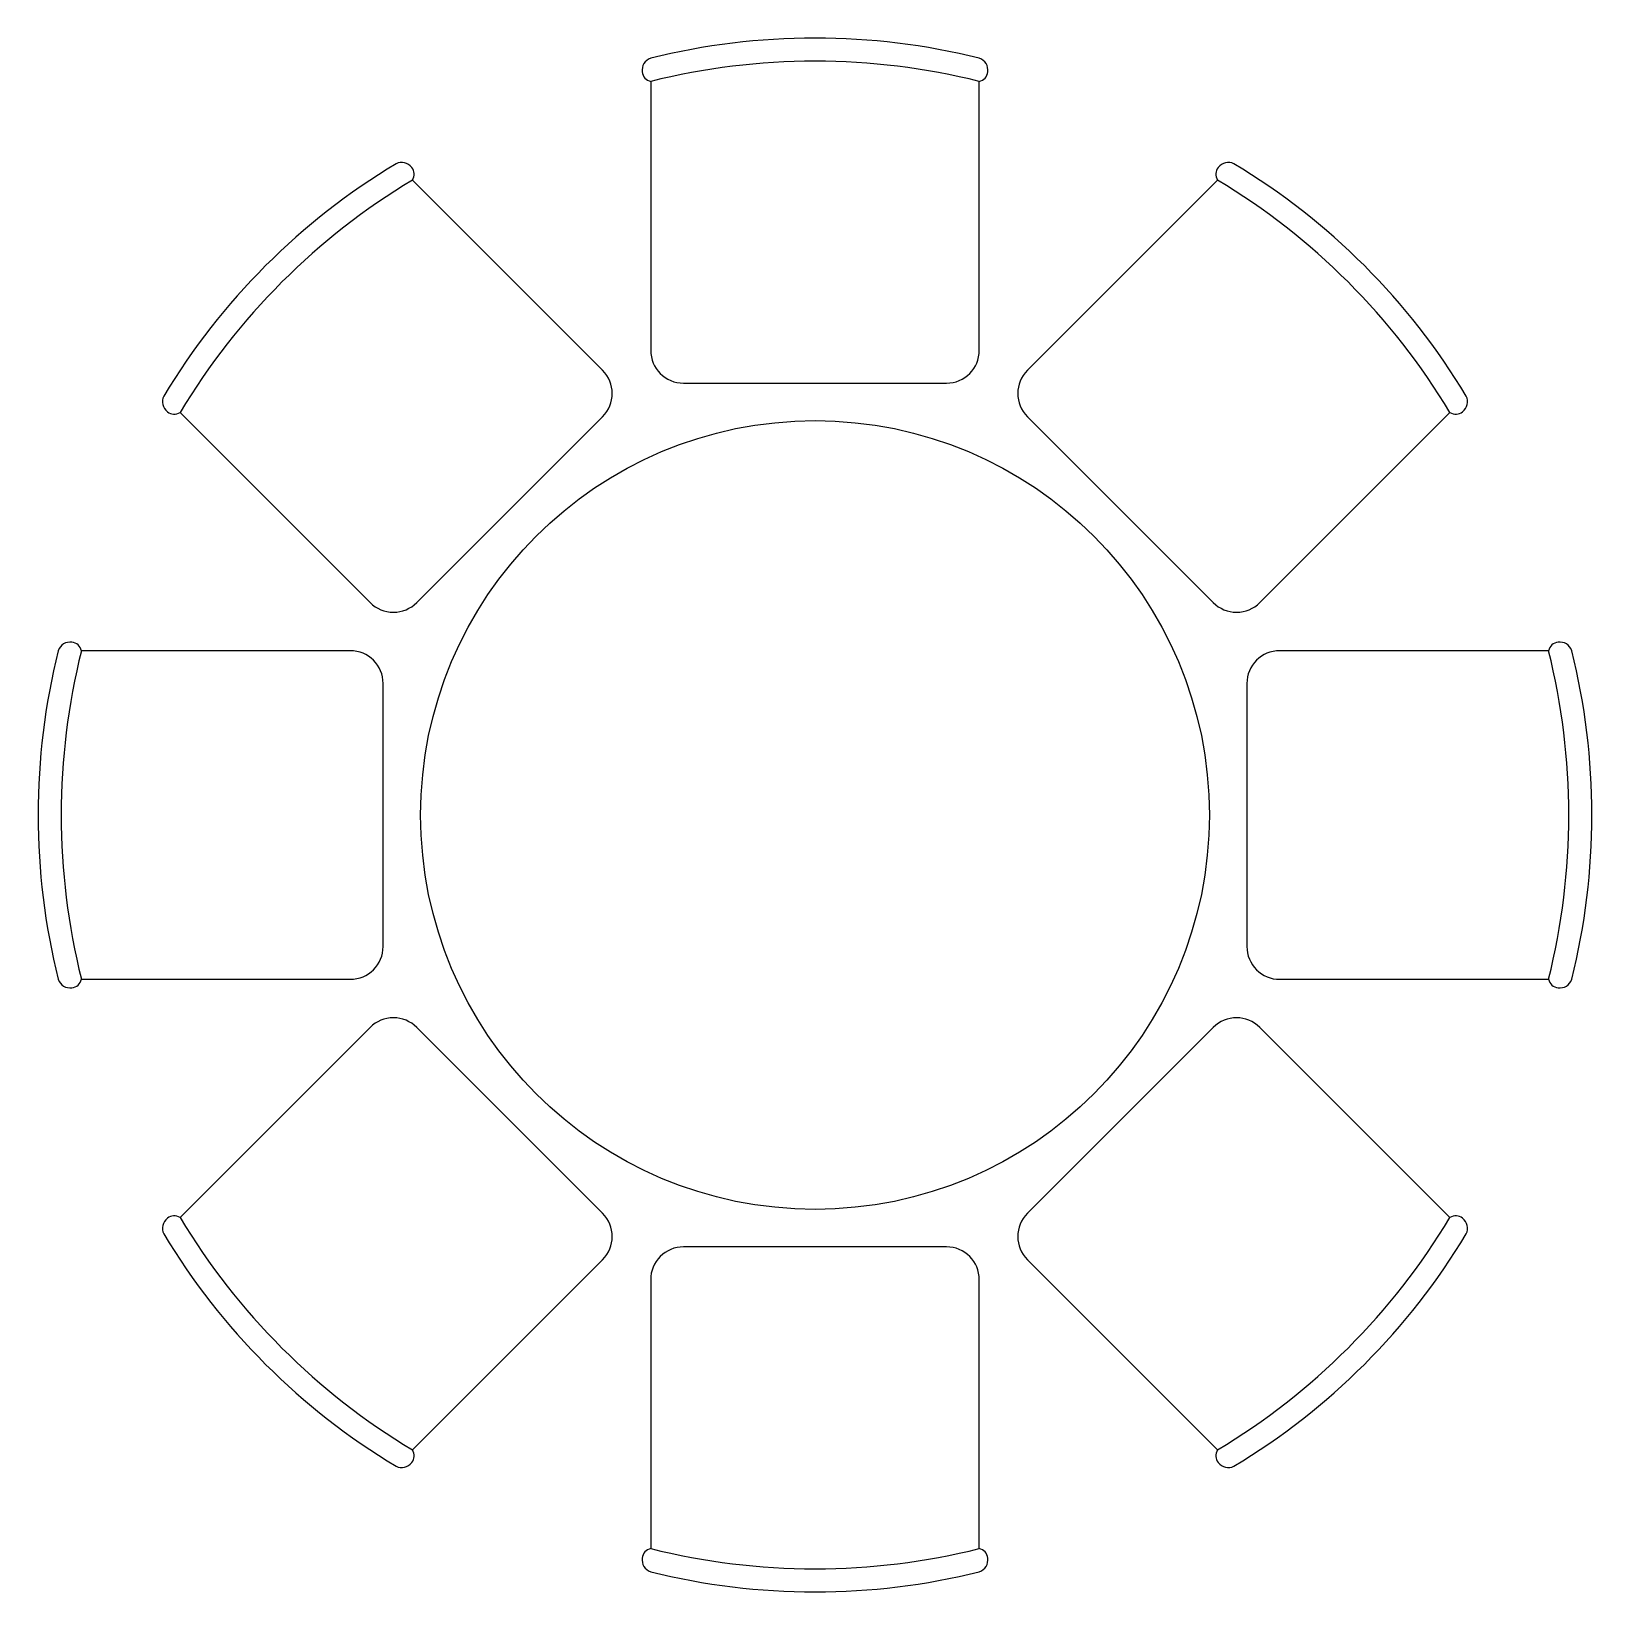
# Model space of a CAD drawing. Extents: x -47.7 to 47.7, y -47.7 to 47.7.
import ezdxf

# ---------------------------------------------------------------- set-up
doc = ezdxf.new("R2010")
doc.units = 0
doc.layers.get('0').update_dxf_attribs({"linetype": 'CONTINUOUS'})

# ---------------------------------------------------------------- blocks, each defined once
blk = doc.blocks.new('DCHARRND')
at = {"linetype": 'CONTINUOUS'}
for p, q in [((-10, -2.63815), (-10, -18.99995)), ((10, -18.99995), (10, -2.63815)), ((-8, -20.99995), (8, -20.99995))]:
    blk.add_line(p, q, dxfattribs=at)
for centre, radius, start, end in [((0, -41.272), 41.272, 75.97797, 104.022), ((-9.7697, -1.94695), 0.75323, 107.8005, 188.662), ((0, -42.68032), 41.272, 75.97797, 104.022), ((9.7697, -1.94695), 0.75323, 351.338, 72.19953), ((-9.8649, -2.00005), 0.65223, 185.3119, 258.05), ((9.865, -2.00005), 0.65223, 281.95, 354.6881), ((-8, -18.99995), 2, 180, 270), ((8, -18.99995), 2, 270, 0)]:
    blk.add_arc(centre, radius, start, end, dxfattribs=at)
blk = doc.blocks.new('TBL48D')
at = {"linetype": 'CONTINUOUS'}
blk.add_circle((0, 0), 24, dxfattribs=at)

msp = doc.modelspace()

# ---------------------------------------------------------------- block references
at = {"color": 0}
for name, p in [('DCHARRND', (0, 47.282)), ('TBL48D', (0, 0))]:
    msp.add_blockref(name, p, dxfattribs=at)
for p, rotation in [((-33.434, 33.434), 45), ((33.434, 33.434), 315), ((-47.282, 0), 90), ((47.282, 0), 270), ((-33.434, -33.434), 135), ((33.434, -33.434), 225), ((0, -47.282), 180)]:
    msp.add_blockref('DCHARRND', p, dxfattribs=dict(at, rotation=rotation))

doc.saveas('drawing.dxf')
